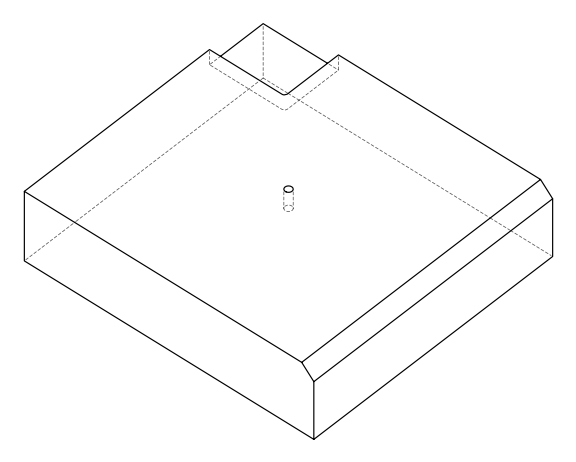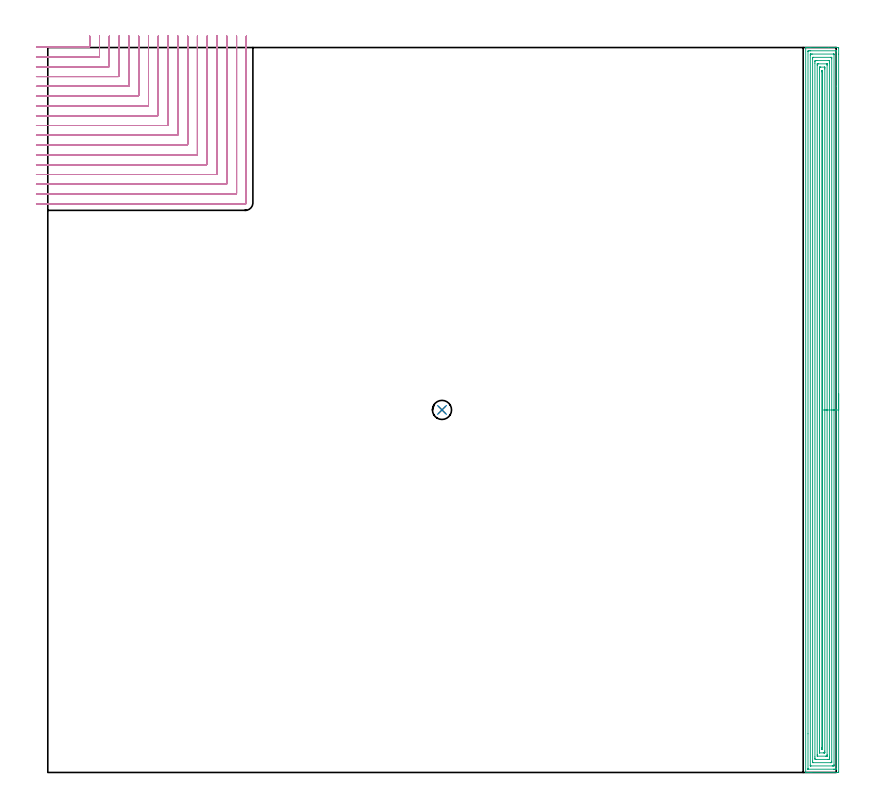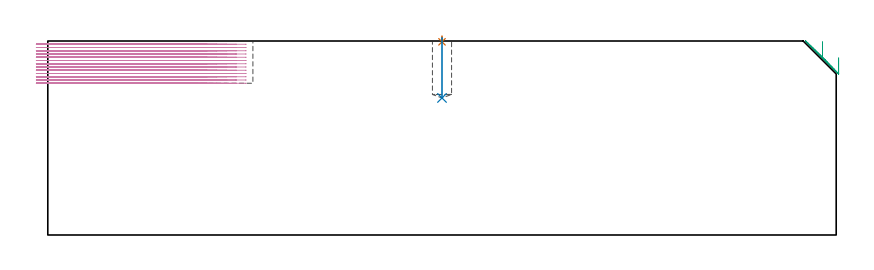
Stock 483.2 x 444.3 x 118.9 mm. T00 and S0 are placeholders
(PLAN: 4 operations, 3 tool changes, 94.5 min)
(1 SPOT_DRILL | STEP1POCKET | NXT0321_9005460120000 | 0.03 min | 1 mm3)
(2 DRILL_BLIND_HOLE_INTO_CENTER | STEP1POCKET | NXT0301_088 | 0.15 min | 3583 mm3)
(3 AREA_MILL | FG_CHAMFER_SURFACE | UGT0205_001 | 28.65 min | 90643 mm3)
(4 MILL_CORNER_NOTCH_RECTANGULAR | CORNER_NOTCH_RECTANGULAR | NXT0201_009 | Follow Part, ap 2, ae 75% | 65.7 min | 324778 mm3)
(TOOL NXT0321_9005460120000 | NC Spot Drill, 142deg, 12mm, Carbide, Uncoated | D12 PA142 FL30 Z2)
(TOOL NXT0301_088 | Carbide Drill 11.7mm [860.1-1170-035A1-MM 2214] | D11.7 PA140 FL55 Z2)
(TOOL UGT0205_001 | Chamfer Mill 20 x 3 x 45 deg. | D20 FL50 Z2)
(TOOL NXT0201_009 | ENDMILL 8mm [2P460-0800-NA 1630] | D8 FL26 Z6)
(OP 1 SPOT_DRILL)
G17 G21 G94 G90
T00 M6
G54
G17 G0 G90 X241.6 Y222.2 S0 M3
G43 Z128.9 H0
G94 G81 G98 Z118.396 F250. R121.9
G80
M5
M2
(OP 2 DRILL_BLIND_HOLE_INTO_CENTER)
G17 G21 G94 G90
T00 M6
G54
G17 G0 G90 X241.6 Y222.2 S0 M3
G43 Z128.9 H1
G94 G81 G98 Z84. F250. R120.9
G80
M5
M2
(OP 3 AREA_MILL)
G17 G21 G94 G90
T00 M6
G54
G17 G0 G90 X484.7 Y232.15 S1061 M3
G43 Z128.9 H0
Z108.7
G94 G1 Y232.112 Z107.828 F250.
Y231.998 Z106.964
Y231.809 Z106.112
Y231.547 Z105.28
Y231.213 Z104.474
Y230.81 Z103.7
Y230.342 Z102.964
Y229.81 Z102.272
Y229.221 Z101.629
Y228.578 Z101.04
Y227.886 Z100.508
Y227.15 Z100.04
Y226.376 Z99.637
Y225.57 Z99.303
Y224.738 Z99.041
Y223.886 Z98.852
Y223.022 Z98.738
Y222.15 Z98.7
X484.699 Y0.617 Z98.701
X484.696 Y0.189 Z98.702
X484.692 Y0.01 Z98.706
X484.275 Y0.005 Z99.122
X483.668 Y0. Z99.73
X468.171 Z115.224
X467.564 Z115.831
X467.019 Z116.377
X466.684 Z116.712
X466.14 Z117.256
X465.804 Z117.59
X464.824 Z118.575
X464.61 Y0.003 Z118.789
X464.507 Y0.01 Z118.893
X464.5 Y0.17 Z118.9
Y444.13
X464.507 Y444.29 Z118.893
X464.824 Y444.3 Z118.575
X465.133 Z118.266
X465.804 Z117.59
X467.02 Z116.377
X467.564 Z115.831
X478.422 Z104.975
X484.275 Z99.122
X484.549 Y444.298 Z98.848
X484.692 Y444.29 Z98.706
X484.699 Y444.146 Z98.699
X484.7 Y443.683 Z98.7
Y440.222
Y222.15
X483.286 Z100.114
X483.285 Y2.516 Z100.115
X483.284 Y2.404 Z100.116
X483.279 Y2.022 Z100.121
X482.907 Y2.007 Z100.493
X482.516 Y2.002 Z100.884
X482.034 Y2. Z101.366
X481.636 Z101.764
X466.202 Z117.198
X466. Y2.002 Z117.4
X465.968 Y2.004 Z117.432
X465.937 Y2.01 Z117.463
X465.921 Y2.015 Z117.479
X465.92 Y2.04 Z117.48
X465.915 Y2.291 Z117.485
X465.914 Y23.703 Z117.486
X465.915 Y441.784 Z117.485
X465.916 Y441.896 Z117.484
X465.921 Y442.278 Z117.479
X466.293 Y442.293 Z117.107
X466.684 Y442.298 Z116.716
X467.166 Y442.3 Z116.234
X467.564 Z115.836
X482.998 Z100.402
X483.2 Y442.298 Z100.2
X483.232 Y442.296 Z100.168
X483.264 Y442.29 Z100.136
X483.279 Y442.285 Z100.121
X483.28 Y442.26 Z100.12
X483.285 Y442.009 Z100.115
X483.286 Y420.587 Z100.114
Y222.15
X481.872 Z101.528
X481.871 Y4.845 Z101.529
X481.869 Y4.19 Z101.531
X481.867 Y4.071 Z101.533
X481.865 Y4.02 Z101.535
X481.816 Y4.008 Z101.584
X481.636 Y4.005 Z101.764
X480.944 Y4. Z102.456
X480.757 Z102.643
X467.75 Y4.001 Z115.65
X467.564 Y4.004 Z115.836
X467.377 Y4.01 Z116.023
X467.335 Y4.014 Z116.065
X467.333 Y4.048 Z116.067
X467.33 Y4.111 Z116.07
X467.329 Y4.19 Z116.071
Y4.429
Y439.455
X467.331 Y440.11 Z116.069
X467.333 Y440.229 Z116.067
X467.335 Y440.28 Z116.065
X467.385 Y440.292 Z116.015
X467.564 Y440.295 Z115.836
X468.256 Y440.3 Z115.144
X468.443 Z114.957
X481.45 Y440.299 Z101.95
X481.636 Y440.296 Z101.764
X481.823 Y440.29 Z101.577
X481.865 Y440.286 Z101.535
X481.867 Y440.252 Z101.533
X481.87 Y440.189 Z101.53
X481.871 Y440.11 Z101.529
Y439.871
X481.872 Y222.15 Z101.528
X480.457 Z102.943
Y6.87
X480.456 Y6.282 Z102.944
X480.453 Y6.085 Z102.947
X480.451 Y6.021 Z102.949
X480.412 Y6.01 Z102.988
X480.306 Y6.006 Z103.094
X479.877 Y6. Z103.523
X479.854 Z103.546
X469.3 Z114.1
X468.894 Y6.004 Z114.506
X468.792 Y6.007 Z114.608
X468.749 Y6.011 Z114.651
X468.747 Y6.045 Z114.653
X468.745 Y6.135 Z114.655
X468.743 Y6.566 Z114.657
Y6.87
Y437.43
X468.744 Y438.018 Z114.656
X468.747 Y438.215 Z114.653
X468.749 Y438.279 Z114.651
X468.788 Y438.29 Z114.612
X468.895 Y438.294 Z114.505
X469.323 Y438.3 Z114.077
X469.346 Z114.054
X479.9 Z103.5
X480.307 Y438.296 Z103.093
X480.408 Y438.293 Z102.992
X480.451 Y438.289 Z102.949
X480.453 Y438.254 Z102.947
X480.455 Y438.165 Z102.945
X480.457 Y437.735 Z102.943
Y437.43
Y222.15
X479.043 Z104.357
Y9.55
X479.041 Y8.656 Z104.359
X479.04 Y8.613 Z104.36
X478.998 Y8.01 Z104.402
X478.761 Y8.003 Z104.639
X478.118 Y8. Z105.282
X477.885 Z105.515
X470.847 Y8.001 Z112.553
X470.202 Y8.01 Z113.198
X470.16 Y8.656 Z113.24
X470.158 Y8.701 Z113.242
X470.157 Y9.55 Z113.243
Y434.75
X470.159 Y435.643 Z113.241
X470.16 Y435.686 Z113.24
X470.202 Y436.29 Z113.198
X470.439 Y436.297 Z112.961
X471.082 Y436.3 Z112.318
X471.315 Z112.085
X478.353 Y436.299 Z105.047
X478.998 Y436.29 Z104.402
X479.04 Y435.643 Z104.36
X479.042 Y435.599 Z104.358
X479.043 Y434.75 Z104.357
Y222.15
X477.629 Z105.771
Y10.94
X477.627 Y10.443 Z105.773
X477.623 Y10.053 Z105.777
X477.615 Y10.01 Z105.785
X477.566 Y10.005 Z105.834
X477.457 Y10.002 Z105.943
X477.239 Y10. Z106.161
X476.795 Z106.605
X471.816 Z111.584
X471.7 Y10.001 Z111.7
X471.622 Y10.005 Z111.778
X471.583 Y10.01 Z111.817
X471.578 Y10.048 Z111.822
X471.573 Y10.443 Z111.827
X471.571 Y10.839 Z111.829
Y433.36
X471.573 Y433.857 Z111.827
X471.577 Y434.247 Z111.823
X471.585 Y434.29 Z111.815
X471.634 Y434.295 Z111.766
X471.743 Y434.298 Z111.657
X471.961 Y434.3 Z111.439
X472.405 Z110.995
X477.384 Z106.016
X477.5 Y434.299 Z105.9
X477.578 Y434.295 Z105.822
X477.618 Y434.291 Z105.782
X477.622 Y434.252 Z105.778
X477.627 Y433.857 Z105.773
X477.629 Y433.461 Z105.771
Y222.15
X476.215 Z107.185
Y13.123
X476.214 Y12.377 Z107.186
X476.212 Y12.23 Z107.188
X476.208 Y12.045 Z107.192
X476.198 Y12.01 Z107.202
X476.082 Y12.006 Z107.318
X475.932 Y12.002 Z107.468
X475.705 Y12. Z107.695
X475.48 Z107.92
X473.065 Y12.002 Z110.335
X473.016 Y12.006 Z110.384
X473.002 Y12.009 Z110.398
X472.992 Y12.076 Z110.408
X472.99 Y12.23 Z110.41
X472.986 Y12.976 Z110.414
X472.985 Y13.123 Z110.415
Y431.177
X472.987 Y431.922 Z110.413
X472.988 Y432.07 Z110.412
X472.992 Y432.255 Z110.408
X473.002 Y432.29 Z110.398
X473.118 Y432.294 Z110.282
X473.268 Y432.298 Z110.132
X473.495 Y432.3 Z109.905
X473.72 Z109.68
X476.135 Y432.298 Z107.265
X476.184 Y432.294 Z107.216
X476.198 Y432.291 Z107.202
X476.208 Y432.224 Z107.192
X476.21 Y432.07 Z107.19
X476.214 Y431.324 Z107.186
X476.215 Y431.177 Z107.185
Y222.15
X474.8 Z108.6
Y14.909
X474.799 Y14.707 Z108.601
X474.793 Y14.016 Z108.607
X474.615 Y14.001 Z108.785
X474.6 Y14.002 Z108.8
X474.407 Y14.016 Z108.993
X474.403 Y14.216 Z108.997
X474.4 Y14.909 Z109.
Y15.113
Y429.391
X474.401 Y429.593 Z108.999
X474.407 Y430.284 Z108.993
X474.585 Y430.299 Z108.815
X474.6 Y430.298 Z108.8
X474.793 Y430.284 Z108.607
X474.797 Y430.084 Z108.603
X474.8 Y429.391 Z108.6
Y429.187
Y222.15
Y221.278 Z108.638
Y220.413 Z108.751
Y219.562 Z108.94
Y218.73 Z109.203
Y217.924 Z109.536
Y217.15 Z109.939
Y216.414 Z110.408
Y215.722 Z110.939
Y215.079 Z111.528
Y214.49 Z112.172
Y213.958 Z112.864
Y213.49 Z113.6
Y213.087 Z114.373
Y212.753 Z115.179
Y212.491 Z116.011
Y212.302 Z116.863
Y212.188 Z117.728
Y212.15 Z118.6
G0 Z128.9
M5
M2
(OP 4 MILL_CORNER_NOTCH_RECTANGULAR)
G17 G21 G94 G90
T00 M6
G54
G17 G0 G90 X-6.995 Y444.5 S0 M3
G43 Z128.9 H1
Z116.908
G94 G1 X-3.995 F250.
X25.306 F500.
G3 X25.7 Y444.894 R0.4
G1 Y448.3
Y451.3 F250.
G0 Z128.9
X-7. Y438.5
Z116.908
G1 X-4.
X31.306 F500.
G3 X31.7 Y438.894 R0.4
G1 Y448.3
Y451.3 F250.
G0 Z128.9
X-7. Y432.5
Z116.908
G1 X-4.
X37.306 F500.
G3 X37.7 Y432.894 R0.4
G1 Y448.3
Y451.3 F250.
G0 Z128.9
X-7. Y426.5
Z116.908
G1 X-4.
X43.306 F500.
G3 X43.7 Y426.894 R0.4
G1 Y448.3
Y451.3 F250.
G0 Z128.9
X-7. Y420.5
Z116.908
G1 X-4.
X49.306 F500.
G3 X49.7 Y420.894 R0.4
G1 Y448.3
Y451.3 F250.
G0 Z128.9
X-7. Y414.5
Z116.908
G1 X-4.
X55.305 F500.
G3 X55.7 Y414.895 R0.4
G1 Y448.3
Y451.3 F250.
G0 Z128.9
X-7. Y408.5
Z116.908
G1 X-4.
X61.305 F500.
G3 X61.7 Y408.895 R0.4
G1 Y448.3
Y451.3 F250.
G0 Z128.9
X-7. Y402.5
Z116.908
G1 X-4.
X67.305 F500.
G3 X67.7 Y402.895 R0.4
G1 Y448.3
Y451.3 F250.
G0 Z128.9
X-7. Y396.5
Z116.908
G1 X-4.
X73.305 F500.
G3 X73.7 Y396.895 R0.4
G1 Y448.3
Y451.3 F250.
G0 Z128.9
X-7. Y390.5
Z116.908
G1 X-4.
X79.304 F500.
G3 X79.7 Y390.896 R0.4
G1 Y448.3
Y451.3 F250.
G0 Z128.9
X-7. Y384.5
Z116.908
G1 X-4.
X85.304 F500.
G3 X85.7 Y384.896 R0.4
G1 Y448.3
Y451.3 F250.
G0 Z128.9
X-7. Y378.5
Z116.908
G1 X-4.
X91.304 F500.
G3 X91.7 Y378.896 R0.4
G1 Y448.3
Y451.3 F250.
G0 Z128.9
X-7. Y372.5
Z116.908
G1 X-4.
X97.304 F500.
G3 X97.7 Y372.896 R0.4
G1 Y448.3
Y451.3 F250.
G0 Z128.9
X-7. Y366.5
Z116.908
G1 X-4.
X103.304 F500.
G3 X103.7 Y366.896 R0.4
G1 Y448.3
Y451.3 F250.
G0 Z128.9
X-7. Y360.5
Z116.908
G1 X-4.
X109.303 F500.
G3 X109.7 Y360.897 R0.4
G1 Y448.3
Y451.3 F250.
G0 Z128.9
X-7. Y354.5
Z116.908
G1 X-4.
X115.303 F500.
G3 X115.7 Y354.897 R0.4
G1 Y448.3
Y451.3 F250.
G0 Z128.9
X-7. Y348.5
Z116.908
G1 X-4.
X121.1 F500.
G3 X121.7 Y349.1 R0.6
G1 Y448.3
Y451.3 F250.
G0 Z128.9
X-6.995 Y444.5
Z114.915
G1 X-3.995
X25.306 F500.
G3 X25.7 Y444.894 R0.4
G1 Y448.3
Y451.3 F250.
G0 Z128.9
X-7. Y438.5
Z114.915
G1 X-4.
X31.306 F500.
G3 X31.7 Y438.894 R0.4
G1 Y448.3
Y451.3 F250.
G0 Z128.9
X-7. Y432.5
Z114.915
G1 X-4.
X37.306 F500.
G3 X37.7 Y432.894 R0.4
G1 Y448.3
Y451.3 F250.
G0 Z128.9
X-7. Y426.5
Z114.915
G1 X-4.
X43.306 F500.
G3 X43.7 Y426.894 R0.4
G1 Y448.3
Y451.3 F250.
G0 Z128.9
X-7. Y420.5
Z114.915
G1 X-4.
X49.306 F500.
G3 X49.7 Y420.894 R0.4
G1 Y448.3
Y451.3 F250.
G0 Z128.9
X-7. Y414.5
Z114.915
G1 X-4.
X55.305 F500.
G3 X55.7 Y414.895 R0.4
G1 Y448.3
Y451.3 F250.
G0 Z128.9
X-7. Y408.5
Z114.915
G1 X-4.
X61.305 F500.
G3 X61.7 Y408.895 R0.4
G1 Y448.3
Y451.3 F250.
G0 Z128.9
X-7. Y402.5
Z114.915
G1 X-4.
X67.305 F500.
G3 X67.7 Y402.895 R0.4
G1 Y448.3
Y451.3 F250.
G0 Z128.9
X-7. Y396.5
Z114.915
G1 X-4.
X73.305 F500.
G3 X73.7 Y396.895 R0.4
G1 Y448.3
Y451.3 F250.
G0 Z128.9
X-7. Y390.5
Z114.915
G1 X-4.
X79.304 F500.
G3 X79.7 Y390.896 R0.4
G1 Y448.3
Y451.3 F250.
G0 Z128.9
X-7. Y384.5
Z114.915
G1 X-4.
X85.304 F500.
G3 X85.7 Y384.896 R0.4
G1 Y448.3
Y451.3 F250.
G0 Z128.9
X-7. Y378.5
Z114.915
G1 X-4.
X91.304 F500.
G3 X91.7 Y378.896 R0.4
G1 Y448.3
Y451.3 F250.
G0 Z128.9
X-7. Y372.5
Z114.915
G1 X-4.
X97.304 F500.
G3 X97.7 Y372.896 R0.4
G1 Y448.3
Y451.3 F250.
G0 Z128.9
X-7. Y366.5
Z114.915
G1 X-4.
X103.304 F500.
G3 X103.7 Y366.896 R0.4
G1 Y448.3
Y451.3 F250.
G0 Z128.9
X-7. Y360.5
Z114.915
G1 X-4.
X109.303 F500.
G3 X109.7 Y360.897 R0.4
G1 Y448.3
Y451.3 F250.
G0 Z128.9
X-7. Y354.5
Z114.915
G1 X-4.
X115.303 F500.
G3 X115.7 Y354.897 R0.4
G1 Y448.3
Y451.3 F250.
G0 Z128.9
X-7. Y348.5
Z114.915
G1 X-4.
X121.1 F500.
G3 X121.7 Y349.1 R0.6
G1 Y448.3
Y451.3 F250.
G0 Z128.9
X-6.995 Y444.5
Z112.923
G1 X-3.995
X25.306 F500.
G3 X25.7 Y444.894 R0.4
G1 Y448.3
Y451.3 F250.
G0 Z128.9
X-7. Y438.5
Z112.923
G1 X-4.
X31.306 F500.
G3 X31.7 Y438.894 R0.4
G1 Y448.3
Y451.3 F250.
G0 Z128.9
X-7. Y432.5
Z112.923
G1 X-4.
X37.306 F500.
G3 X37.7 Y432.894 R0.4
G1 Y448.3
Y451.3 F250.
G0 Z128.9
X-7. Y426.5
Z112.923
G1 X-4.
X43.306 F500.
G3 X43.7 Y426.894 R0.4
G1 Y448.3
Y451.3 F250.
G0 Z128.9
X-7. Y420.5
Z112.923
G1 X-4.
X49.306 F500.
G3 X49.7 Y420.894 R0.4
G1 Y448.3
Y451.3 F250.
G0 Z128.9
X-7. Y414.5
Z112.923
G1 X-4.
X55.305 F500.
G3 X55.7 Y414.895 R0.4
G1 Y448.3
Y451.3 F250.
G0 Z128.9
X-7. Y408.5
Z112.923
G1 X-4.
X61.305 F500.
G3 X61.7 Y408.895 R0.4
G1 Y448.3
Y451.3 F250.
G0 Z128.9
X-7. Y402.5
Z112.923
G1 X-4.
X67.305 F500.
G3 X67.7 Y402.895 R0.4
G1 Y448.3
Y451.3 F250.
G0 Z128.9
X-7. Y396.5
Z112.923
G1 X-4.
X73.305 F500.
G3 X73.7 Y396.895 R0.4
G1 Y448.3
Y451.3 F250.
G0 Z128.9
X-7. Y390.5
Z112.923
G1 X-4.
X79.304 F500.
G3 X79.7 Y390.896 R0.4
G1 Y448.3
Y451.3 F250.
G0 Z128.9
X-7. Y384.5
Z112.923
G1 X-4.
X85.304 F500.
G3 X85.7 Y384.896 R0.4
G1 Y448.3
Y451.3 F250.
G0 Z128.9
X-7. Y378.5
Z112.923
G1 X-4.
X91.304 F500.
G3 X91.7 Y378.896 R0.4
G1 Y448.3
Y451.3 F250.
G0 Z128.9
X-7. Y372.5
Z112.923
G1 X-4.
X97.304 F500.
G3 X97.7 Y372.896 R0.4
G1 Y448.3
Y451.3 F250.
G0 Z128.9
X-7. Y366.5
Z112.923
G1 X-4.
X103.304 F500.
G3 X103.7 Y366.896 R0.4
G1 Y448.3
Y451.3 F250.
G0 Z128.9
X-7. Y360.5
Z112.923
G1 X-4.
X109.303 F500.
G3 X109.7 Y360.897 R0.4
G1 Y448.3
Y451.3 F250.
G0 Z128.9
X-7. Y354.5
Z112.923
G1 X-4.
X115.303 F500.
G3 X115.7 Y354.897 R0.4
G1 Y448.3
Y451.3 F250.
G0 Z128.9
X-7. Y348.5
Z112.923
G1 X-4.
X121.1 F500.
G3 X121.7 Y349.1 R0.6
G1 Y448.3
Y451.3 F250.
G0 Z128.9
X-6.995 Y444.5
Z110.931
G1 X-3.995
X25.306 F500.
G3 X25.7 Y444.894 R0.4
G1 Y448.3
Y451.3 F250.
G0 Z128.9
X-7. Y438.5
Z110.931
G1 X-4.
X31.306 F500.
G3 X31.7 Y438.894 R0.4
G1 Y448.3
Y451.3 F250.
G0 Z128.9
X-7. Y432.5
Z110.931
G1 X-4.
X37.306 F500.
G3 X37.7 Y432.894 R0.4
G1 Y448.3
Y451.3 F250.
G0 Z128.9
X-7. Y426.5
Z110.931
G1 X-4.
X43.306 F500.
G3 X43.7 Y426.894 R0.4
G1 Y448.3
Y451.3 F250.
G0 Z128.9
X-7. Y420.5
Z110.931
G1 X-4.
X49.306 F500.
G3 X49.7 Y420.894 R0.4
G1 Y448.3
Y451.3 F250.
G0 Z128.9
X-7. Y414.5
Z110.931
G1 X-4.
X55.305 F500.
G3 X55.7 Y414.895 R0.4
G1 Y448.3
Y451.3 F250.
G0 Z128.9
X-7. Y408.5
Z110.931
G1 X-4.
X61.305 F500.
G3 X61.7 Y408.895 R0.4
G1 Y448.3
Y451.3 F250.
G0 Z128.9
X-7. Y402.5
Z110.931
G1 X-4.
X67.305 F500.
G3 X67.7 Y402.895 R0.4
G1 Y448.3
Y451.3 F250.
G0 Z128.9
X-7. Y396.5
Z110.931
G1 X-4.
X73.305 F500.
G3 X73.7 Y396.895 R0.4
G1 Y448.3
Y451.3 F250.
G0 Z128.9
X-7. Y390.5
Z110.931
G1 X-4.
X79.304 F500.
G3 X79.7 Y390.896 R0.4
G1 Y448.3
Y451.3 F250.
G0 Z128.9
X-7. Y384.5
Z110.931
G1 X-4.
X85.304 F500.
G3 X85.7 Y384.896 R0.4
G1 Y448.3
Y451.3 F250.
G0 Z128.9
X-7. Y378.5
Z110.931
G1 X-4.
X91.304 F500.
G3 X91.7 Y378.896 R0.4
G1 Y448.3
Y451.3 F250.
G0 Z128.9
X-7. Y372.5
Z110.931
G1 X-4.
X97.304 F500.
G3 X97.7 Y372.896 R0.4
G1 Y448.3
Y451.3 F250.
G0 Z128.9
X-7. Y366.5
Z110.931
G1 X-4.
X103.304 F500.
G3 X103.7 Y366.896 R0.4
G1 Y448.3
Y451.3 F250.
G0 Z128.9
X-7. Y360.5
Z110.931
G1 X-4.
X109.303 F500.
G3 X109.7 Y360.897 R0.4
G1 Y448.3
Y451.3 F250.
G0 Z128.9
X-7. Y354.5
Z110.931
G1 X-4.
X115.303 F500.
G3 X115.7 Y354.897 R0.4
G1 Y448.3
Y451.3 F250.
G0 Z128.9
X-7. Y348.5
Z110.931
G1 X-4.
X121.1 F500.
G3 X121.7 Y349.1 R0.6
G1 Y448.3
Y451.3 F250.
G0 Z128.9
X-6.995 Y444.5
Z108.938
G1 X-3.995
X25.306 F500.
G3 X25.7 Y444.894 R0.4
G1 Y448.3
Y451.3 F250.
G0 Z128.9
X-7. Y438.5
Z108.938
G1 X-4.
X31.306 F500.
G3 X31.7 Y438.894 R0.4
G1 Y448.3
Y451.3 F250.
G0 Z128.9
X-7. Y432.5
Z108.938
G1 X-4.
X37.306 F500.
G3 X37.7 Y432.894 R0.4
G1 Y448.3
Y451.3 F250.
G0 Z128.9
X-7. Y426.5
Z108.938
G1 X-4.
X43.306 F500.
G3 X43.7 Y426.894 R0.4
G1 Y448.3
Y451.3 F250.
G0 Z128.9
X-7. Y420.5
Z108.938
G1 X-4.
X49.306 F500.
G3 X49.7 Y420.894 R0.4
G1 Y448.3
Y451.3 F250.
G0 Z128.9
X-7. Y414.5
Z108.938
G1 X-4.
X55.305 F500.
G3 X55.7 Y414.895 R0.4
G1 Y448.3
Y451.3 F250.
G0 Z128.9
X-7. Y408.5
Z108.938
G1 X-4.
X61.305 F500.
G3 X61.7 Y408.895 R0.4
G1 Y448.3
Y451.3 F250.
G0 Z128.9
X-7. Y402.5
Z108.938
G1 X-4.
X67.305 F500.
G3 X67.7 Y402.895 R0.4
G1 Y448.3
Y451.3 F250.
G0 Z128.9
X-7. Y396.5
Z108.938
G1 X-4.
X73.305 F500.
G3 X73.7 Y396.895 R0.4
G1 Y448.3
Y451.3 F250.
G0 Z128.9
X-7. Y390.5
Z108.938
G1 X-4.
X79.304 F500.
G3 X79.7 Y390.896 R0.4
G1 Y448.3
Y451.3 F250.
G0 Z128.9
X-7. Y384.5
Z108.938
G1 X-4.
X85.304 F500.
G3 X85.7 Y384.896 R0.4
G1 Y448.3
Y451.3 F250.
G0 Z128.9
X-7. Y378.5
Z108.938
G1 X-4.
X91.304 F500.
G3 X91.7 Y378.896 R0.4
G1 Y448.3
Y451.3 F250.
G0 Z128.9
X-7. Y372.5
Z108.938
G1 X-4.
X97.304 F500.
G3 X97.7 Y372.896 R0.4
G1 Y448.3
Y451.3 F250.
G0 Z128.9
X-7. Y366.5
Z108.938
G1 X-4.
X103.304 F500.
G3 X103.7 Y366.896 R0.4
G1 Y448.3
Y451.3 F250.
G0 Z128.9
X-7. Y360.5
Z108.938
G1 X-4.
X109.303 F500.
G3 X109.7 Y360.897 R0.4
G1 Y448.3
Y451.3 F250.
G0 Z128.9
X-7. Y354.5
Z108.938
G1 X-4.
X115.303 F500.
G3 X115.7 Y354.897 R0.4
G1 Y448.3
Y451.3 F250.
G0 Z128.9
X-7. Y348.5
Z108.938
G1 X-4.
X121.1 F500.
G3 X121.7 Y349.1 R0.6
G1 Y448.3
Y451.3 F250.
G0 Z128.9
X-6.995 Y444.5
Z106.946
G1 X-3.995
X25.306 F500.
G3 X25.7 Y444.894 R0.4
G1 Y448.3
Y451.3 F250.
G0 Z128.9
X-7. Y438.5
Z106.946
G1 X-4.
X31.306 F500.
G3 X31.7 Y438.894 R0.4
G1 Y448.3
Y451.3 F250.
G0 Z128.9
X-7. Y432.5
Z106.946
G1 X-4.
X37.306 F500.
G3 X37.7 Y432.894 R0.4
G1 Y448.3
Y451.3 F250.
G0 Z128.9
X-7. Y426.5
Z106.946
G1 X-4.
X43.306 F500.
G3 X43.7 Y426.894 R0.4
G1 Y448.3
Y451.3 F250.
G0 Z128.9
X-7. Y420.5
Z106.946
G1 X-4.
X49.306 F500.
G3 X49.7 Y420.894 R0.4
G1 Y448.3
Y451.3 F250.
G0 Z128.9
X-7. Y414.5
Z106.946
G1 X-4.
X55.305 F500.
G3 X55.7 Y414.895 R0.4
G1 Y448.3
Y451.3 F250.
G0 Z128.9
X-7. Y408.5
Z106.946
G1 X-4.
X61.305 F500.
G3 X61.7 Y408.895 R0.4
G1 Y448.3
Y451.3 F250.
G0 Z128.9
X-7. Y402.5
Z106.946
G1 X-4.
X67.305 F500.
G3 X67.7 Y402.895 R0.4
G1 Y448.3
Y451.3 F250.
G0 Z128.9
X-7. Y396.5
Z106.946
G1 X-4.
X73.305 F500.
G3 X73.7 Y396.895 R0.4
G1 Y448.3
Y451.3 F250.
G0 Z128.9
X-7. Y390.5
Z106.946
G1 X-4.
X79.304 F500.
G3 X79.7 Y390.896 R0.4
G1 Y448.3
Y451.3 F250.
G0 Z128.9
X-7. Y384.5
Z106.946
G1 X-4.
X85.304 F500.
G3 X85.7 Y384.896 R0.4
G1 Y448.3
Y451.3 F250.
G0 Z128.9
X-7. Y378.5
Z106.946
G1 X-4.
X91.304 F500.
G3 X91.7 Y378.896 R0.4
G1 Y448.3
Y451.3 F250.
G0 Z128.9
X-7. Y372.5
Z106.946
G1 X-4.
X97.304 F500.
G3 X97.7 Y372.896 R0.4
G1 Y448.3
Y451.3 F250.
G0 Z128.9
X-7. Y366.5
Z106.946
G1 X-4.
X103.304 F500.
G3 X103.7 Y366.896 R0.4
G1 Y448.3
Y451.3 F250.
G0 Z128.9
X-7. Y360.5
Z106.946
G1 X-4.
X109.303 F500.
G3 X109.7 Y360.897 R0.4
G1 Y448.3
Y451.3 F250.
G0 Z128.9
X-7. Y354.5
Z106.946
G1 X-4.
X115.303 F500.
G3 X115.7 Y354.897 R0.4
G1 Y448.3
Y451.3 F250.
G0 Z128.9
X-7. Y348.5
Z106.946
G1 X-4.
X121.1 F500.
G3 X121.7 Y349.1 R0.6
G1 Y448.3
Y451.3 F250.
G0 Z128.9
X-6.995 Y444.5
Z104.954
G1 X-3.995
X25.306 F500.
G3 X25.7 Y444.894 R0.4
G1 Y448.3
Y451.3 F250.
G0 Z128.9
X-7. Y438.5
Z104.954
G1 X-4.
X31.306 F500.
G3 X31.7 Y438.894 R0.4
G1 Y448.3
Y451.3 F250.
G0 Z128.9
X-7. Y432.5
Z104.954
G1 X-4.
X37.306 F500.
G3 X37.7 Y432.894 R0.4
G1 Y448.3
Y451.3 F250.
G0 Z128.9
X-7. Y426.5
Z104.954
G1 X-4.
X43.306 F500.
G3 X43.7 Y426.894 R0.4
G1 Y448.3
Y451.3 F250.
G0 Z128.9
X-7. Y420.5
Z104.954
G1 X-4.
X49.306 F500.
G3 X49.7 Y420.894 R0.4
G1 Y448.3
Y451.3 F250.
G0 Z128.9
X-7. Y414.5
Z104.954
G1 X-4.
X55.305 F500.
G3 X55.7 Y414.895 R0.4
G1 Y448.3
Y451.3 F250.
G0 Z128.9
X-7. Y408.5
Z104.954
G1 X-4.
X61.305 F500.
G3 X61.7 Y408.895 R0.4
G1 Y448.3
Y451.3 F250.
G0 Z128.9
X-7. Y402.5
Z104.954
G1 X-4.
X67.305 F500.
G3 X67.7 Y402.895 R0.4
G1 Y448.3
Y451.3 F250.
G0 Z128.9
X-7. Y396.5
Z104.954
G1 X-4.
X73.305 F500.
G3 X73.7 Y396.895 R0.4
G1 Y448.3
Y451.3 F250.
G0 Z128.9
X-7. Y390.5
Z104.954
G1 X-4.
X79.304 F500.
G3 X79.7 Y390.896 R0.4
G1 Y448.3
Y451.3 F250.
G0 Z128.9
X-7. Y384.5
Z104.954
G1 X-4.
X85.304 F500.
G3 X85.7 Y384.896 R0.4
G1 Y448.3
Y451.3 F250.
G0 Z128.9
X-7. Y378.5
Z104.954
G1 X-4.
X91.304 F500.
G3 X91.7 Y378.896 R0.4
G1 Y448.3
Y451.3 F250.
G0 Z128.9
X-7. Y372.5
Z104.954
G1 X-4.
X97.304 F500.
G3 X97.7 Y372.896 R0.4
G1 Y448.3
Y451.3 F250.
G0 Z128.9
X-7. Y366.5
Z104.954
G1 X-4.
X103.304 F500.
G3 X103.7 Y366.896 R0.4
G1 Y448.3
Y451.3 F250.
G0 Z128.9
X-7. Y360.5
Z104.954
G1 X-4.
X109.303 F500.
G3 X109.7 Y360.897 R0.4
G1 Y448.3
Y451.3 F250.
G0 Z128.9
X-7. Y354.5
Z104.954
G1 X-4.
X115.303 F500.
G3 X115.7 Y354.897 R0.4
G1 Y448.3
Y451.3 F250.
G0 Z128.9
X-7. Y348.5
Z104.954
G1 X-4.
X121.1 F500.
G3 X121.7 Y349.1 R0.6
G1 Y448.3
Y451.3 F250.
G0 Z128.9
X-6.995 Y444.5
Z102.962
G1 X-3.995
X25.306 F500.
G3 X25.7 Y444.894 R0.4
G1 Y448.3
Y451.3 F250.
G0 Z128.9
X-7. Y438.5
Z102.962
G1 X-4.
X31.306 F500.
G3 X31.7 Y438.894 R0.4
G1 Y448.3
Y451.3 F250.
G0 Z128.9
X-7. Y432.5
Z102.962
G1 X-4.
X37.306 F500.
G3 X37.7 Y432.894 R0.4
G1 Y448.3
Y451.3 F250.
G0 Z128.9
X-7. Y426.5
Z102.962
G1 X-4.
X43.306 F500.
G3 X43.7 Y426.894 R0.4
G1 Y448.3
Y451.3 F250.
G0 Z128.9
X-7. Y420.5
Z102.962
G1 X-4.
X49.306 F500.
G3 X49.7 Y420.894 R0.4
G1 Y448.3
Y451.3 F250.
G0 Z128.9
X-7. Y414.5
Z102.962
G1 X-4.
X55.305 F500.
G3 X55.7 Y414.895 R0.4
G1 Y448.3
Y451.3 F250.
G0 Z128.9
X-7. Y408.5
Z102.962
G1 X-4.
X61.305 F500.
G3 X61.7 Y408.895 R0.4
G1 Y448.3
Y451.3 F250.
G0 Z128.9
X-7. Y402.5
Z102.962
G1 X-4.
X67.305 F500.
G3 X67.7 Y402.895 R0.4
G1 Y448.3
Y451.3 F250.
G0 Z128.9
X-7. Y396.5
Z102.962
G1 X-4.
X73.305 F500.
G3 X73.7 Y396.895 R0.4
G1 Y448.3
Y451.3 F250.
G0 Z128.9
X-7. Y390.5
Z102.962
G1 X-4.
X79.304 F500.
G3 X79.7 Y390.896 R0.4
G1 Y448.3
Y451.3 F250.
G0 Z128.9
X-7. Y384.5
Z102.962
G1 X-4.
X85.304 F500.
G3 X85.7 Y384.896 R0.4
G1 Y448.3
Y451.3 F250.
G0 Z128.9
X-7. Y378.5
Z102.962
G1 X-4.
X91.304 F500.
G3 X91.7 Y378.896 R0.4
G1 Y448.3
Y451.3 F250.
G0 Z128.9
X-7. Y372.5
Z102.962
G1 X-4.
X97.304 F500.
G3 X97.7 Y372.896 R0.4
G1 Y448.3
Y451.3 F250.
G0 Z128.9
X-7. Y366.5
Z102.962
G1 X-4.
X103.304 F500.
G3 X103.7 Y366.896 R0.4
G1 Y448.3
Y451.3 F250.
G0 Z128.9
X-7. Y360.5
Z102.962
G1 X-4.
X109.303 F500.
G3 X109.7 Y360.897 R0.4
G1 Y448.3
Y451.3 F250.
G0 Z128.9
X-7. Y354.5
Z102.962
G1 X-4.
X115.303 F500.
G3 X115.7 Y354.897 R0.4
G1 Y448.3
Y451.3 F250.
G0 Z128.9
X-7. Y348.5
Z102.962
G1 X-4.
X121.1 F500.
G3 X121.7 Y349.1 R0.6
G1 Y448.3
Y451.3 F250.
G0 Z128.9
X-6.995 Y444.5
Z100.969
G1 X-3.995
X25.306 F500.
G3 X25.7 Y444.894 R0.4
G1 Y448.3
Y451.3 F250.
G0 Z128.9
X-7. Y438.5
Z100.969
G1 X-4.
X31.306 F500.
G3 X31.7 Y438.894 R0.4
G1 Y448.3
Y451.3 F250.
G0 Z128.9
X-7. Y432.5
Z100.969
G1 X-4.
X37.306 F500.
G3 X37.7 Y432.894 R0.4
G1 Y448.3
Y451.3 F250.
G0 Z128.9
X-7. Y426.5
Z100.969
G1 X-4.
X43.306 F500.
G3 X43.7 Y426.894 R0.4
G1 Y448.3
Y451.3 F250.
G0 Z128.9
X-7. Y420.5
Z100.969
G1 X-4.
X49.306 F500.
G3 X49.7 Y420.894 R0.4
G1 Y448.3
Y451.3 F250.
G0 Z128.9
X-7. Y414.5
Z100.969
G1 X-4.
X55.305 F500.
G3 X55.7 Y414.895 R0.4
G1 Y448.3
Y451.3 F250.
G0 Z128.9
X-7. Y408.5
Z100.969
G1 X-4.
X61.305 F500.
G3 X61.7 Y408.895 R0.4
G1 Y448.3
Y451.3 F250.
G0 Z128.9
X-7. Y402.5
Z100.969
G1 X-4.
X67.305 F500.
G3 X67.7 Y402.895 R0.4
G1 Y448.3
Y451.3 F250.
G0 Z128.9
X-7. Y396.5
Z100.969
G1 X-4.
X73.305 F500.
G3 X73.7 Y396.895 R0.4
G1 Y448.3
Y451.3 F250.
G0 Z128.9
X-7. Y390.5
Z100.969
G1 X-4.
X79.304 F500.
G3 X79.7 Y390.896 R0.4
G1 Y448.3
Y451.3 F250.
G0 Z128.9
X-7. Y384.5
Z100.969
G1 X-4.
X85.304 F500.
G3 X85.7 Y384.896 R0.4
G1 Y448.3
Y451.3 F250.
G0 Z128.9
X-7. Y378.5
Z100.969
G1 X-4.
X91.304 F500.
G3 X91.7 Y378.896 R0.4
G1 Y448.3
Y451.3 F250.
G0 Z128.9
X-7. Y372.5
Z100.969
G1 X-4.
X97.304 F500.
G3 X97.7 Y372.896 R0.4
G1 Y448.3
Y451.3 F250.
G0 Z128.9
X-7. Y366.5
Z100.969
G1 X-4.
X103.304 F500.
G3 X103.7 Y366.896 R0.4
G1 Y448.3
Y451.3 F250.
G0 Z128.9
X-7. Y360.5
Z100.969
G1 X-4.
X109.303 F500.
G3 X109.7 Y360.897 R0.4
G1 Y448.3
Y451.3 F250.
G0 Z128.9
X-7. Y354.5
Z100.969
G1 X-4.
X115.303 F500.
G3 X115.7 Y354.897 R0.4
G1 Y448.3
Y451.3 F250.
G0 Z128.9
X-7. Y348.5
Z100.969
G1 X-4.
X121.1 F500.
G3 X121.7 Y349.1 R0.6
G1 Y448.3
Y451.3 F250.
G0 Z128.9
X-6.995 Y444.5
Z98.977
G1 X-3.995
X25.306 F500.
G3 X25.7 Y444.894 R0.4
G1 Y448.3
Y451.3 F250.
G0 Z128.9
X-7. Y438.5
Z98.977
G1 X-4.
X31.306 F500.
G3 X31.7 Y438.894 R0.4
G1 Y448.3
Y451.3 F250.
G0 Z128.9
X-7. Y432.5
Z98.977
G1 X-4.
X37.306 F500.
G3 X37.7 Y432.894 R0.4
G1 Y448.3
Y451.3 F250.
G0 Z128.9
X-7. Y426.5
Z98.977
G1 X-4.
X43.306 F500.
G3 X43.7 Y426.894 R0.4
G1 Y448.3
Y451.3 F250.
G0 Z128.9
X-7. Y420.5
Z98.977
G1 X-4.
X49.306 F500.
G3 X49.7 Y420.894 R0.4
G1 Y448.3
Y451.3 F250.
G0 Z128.9
X-7. Y414.5
Z98.977
G1 X-4.
X55.305 F500.
G3 X55.7 Y414.895 R0.4
G1 Y448.3
Y451.3 F250.
G0 Z128.9
X-7. Y408.5
Z98.977
G1 X-4.
X61.305 F500.
G3 X61.7 Y408.895 R0.4
G1 Y448.3
Y451.3 F250.
G0 Z128.9
X-7. Y402.5
Z98.977
G1 X-4.
X67.305 F500.
G3 X67.7 Y402.895 R0.4
G1 Y448.3
Y451.3 F250.
G0 Z128.9
X-7. Y396.5
Z98.977
G1 X-4.
X73.305 F500.
G3 X73.7 Y396.895 R0.4
G1 Y448.3
Y451.3 F250.
G0 Z128.9
X-7. Y390.5
Z98.977
G1 X-4.
X79.304 F500.
G3 X79.7 Y390.896 R0.4
G1 Y448.3
Y451.3 F250.
G0 Z128.9
X-7. Y384.5
Z98.977
G1 X-4.
X85.304 F500.
G3 X85.7 Y384.896 R0.4
G1 Y448.3
Y451.3 F250.
G0 Z128.9
X-7. Y378.5
Z98.977
G1 X-4.
X91.304 F500.
G3 X91.7 Y378.896 R0.4
G1 Y448.3
Y451.3 F250.
G0 Z128.9
X-7. Y372.5
Z98.977
G1 X-4.
X97.304 F500.
G3 X97.7 Y372.896 R0.4
G1 Y448.3
Y451.3 F250.
G0 Z128.9
X-7. Y366.5
Z98.977
G1 X-4.
X103.304 F500.
G3 X103.7 Y366.896 R0.4
G1 Y448.3
Y451.3 F250.
G0 Z128.9
X-7. Y360.5
Z98.977
G1 X-4.
X109.303 F500.
G3 X109.7 Y360.897 R0.4
G1 Y448.3
Y451.3 F250.
G0 Z128.9
X-7. Y354.5
Z98.977
G1 X-4.
X115.303 F500.
G3 X115.7 Y354.897 R0.4
G1 Y448.3
Y451.3 F250.
G0 Z128.9
X-7. Y348.5
Z98.977
G1 X-4.
X121.1 F500.
G3 X121.7 Y349.1 R0.6
G1 Y448.3
Y451.3 F250.
G0 Z128.9
X-6.995 Y444.5
Z96.985
G1 X-3.995
X25.306 F500.
G3 X25.7 Y444.894 R0.4
G1 Y448.3
Y451.3 F250.
G0 Z128.9
X-7. Y438.5
Z96.985
G1 X-4.
X31.306 F500.
G3 X31.7 Y438.894 R0.4
G1 Y448.3
Y451.3 F250.
G0 Z128.9
X-7. Y432.5
Z96.985
G1 X-4.
X37.306 F500.
G3 X37.7 Y432.894 R0.4
G1 Y448.3
Y451.3 F250.
G0 Z128.9
X-7. Y426.5
Z96.985
G1 X-4.
X43.306 F500.
G3 X43.7 Y426.894 R0.4
G1 Y448.3
Y451.3 F250.
G0 Z128.9
X-7. Y420.5
Z96.985
G1 X-4.
X49.306 F500.
G3 X49.7 Y420.894 R0.4
G1 Y448.3
Y451.3 F250.
G0 Z128.9
X-7. Y414.5
Z96.985
G1 X-4.
X55.305 F500.
G3 X55.7 Y414.895 R0.4
G1 Y448.3
Y451.3 F250.
G0 Z128.9
X-7. Y408.5
Z96.985
G1 X-4.
X61.305 F500.
G3 X61.7 Y408.895 R0.4
G1 Y448.3
Y451.3 F250.
G0 Z128.9
X-7. Y402.5
Z96.985
G1 X-4.
X67.305 F500.
G3 X67.7 Y402.895 R0.4
G1 Y448.3
Y451.3 F250.
G0 Z128.9
X-7. Y396.5
Z96.985
G1 X-4.
X73.305 F500.
G3 X73.7 Y396.895 R0.4
G1 Y448.3
Y451.3 F250.
G0 Z128.9
X-7. Y390.5
Z96.985
G1 X-4.
X79.304 F500.
G3 X79.7 Y390.896 R0.4
G1 Y448.3
Y451.3 F250.
G0 Z128.9
X-7. Y384.5
Z96.985
G1 X-4.
X85.304 F500.
G3 X85.7 Y384.896 R0.4
G1 Y448.3
Y451.3 F250.
G0 Z128.9
X-7. Y378.5
Z96.985
G1 X-4.
X91.304 F500.
G3 X91.7 Y378.896 R0.4
G1 Y448.3
Y451.3 F250.
G0 Z128.9
X-7. Y372.5
Z96.985
G1 X-4.
X97.304 F500.
G3 X97.7 Y372.896 R0.4
G1 Y448.3
Y451.3 F250.
G0 Z128.9
X-7. Y366.5
Z96.985
G1 X-4.
X103.304 F500.
G3 X103.7 Y366.896 R0.4
G1 Y448.3
Y451.3 F250.
G0 Z128.9
X-7. Y360.5
Z96.985
G1 X-4.
X109.303 F500.
G3 X109.7 Y360.897 R0.4
G1 Y448.3
Y451.3 F250.
G0 Z128.9
X-7. Y354.5
Z96.985
G1 X-4.
X115.303 F500.
G3 X115.7 Y354.897 R0.4
G1 Y448.3
Y451.3 F250.
G0 Z128.9
X-7. Y348.5
Z96.985
G1 X-4.
X121.1 F500.
G3 X121.7 Y349.1 R0.6
G1 Y448.3
Y451.3 F250.
G0 Z128.9
X-6.995 Y444.5
Z94.992
G1 X-3.995
X25.306 F500.
G3 X25.7 Y444.894 R0.4
G1 Y448.3
Y451.3 F250.
G0 Z128.9
X-7. Y438.5
Z94.992
G1 X-4.
X31.306 F500.
G3 X31.7 Y438.894 R0.4
G1 Y448.3
Y451.3 F250.
G0 Z128.9
X-7. Y432.5
Z94.992
G1 X-4.
X37.306 F500.
G3 X37.7 Y432.894 R0.4
G1 Y448.3
Y451.3 F250.
G0 Z128.9
X-7. Y426.5
Z94.992
G1 X-4.
X43.306 F500.
G3 X43.7 Y426.894 R0.4
G1 Y448.3
Y451.3 F250.
G0 Z128.9
X-7. Y420.5
Z94.992
G1 X-4.
X49.306 F500.
G3 X49.7 Y420.894 R0.4
G1 Y448.3
Y451.3 F250.
G0 Z128.9
X-7. Y414.5
Z94.992
G1 X-4.
X55.305 F500.
G3 X55.7 Y414.895 R0.4
G1 Y448.3
Y451.3 F250.
G0 Z128.9
X-7. Y408.5
Z94.992
G1 X-4.
X61.305 F500.
G3 X61.7 Y408.895 R0.4
G1 Y448.3
Y451.3 F250.
G0 Z128.9
X-7. Y402.5
Z94.992
G1 X-4.
X67.305 F500.
G3 X67.7 Y402.895 R0.4
G1 Y448.3
Y451.3 F250.
G0 Z128.9
X-7. Y396.5
Z94.992
G1 X-4.
X73.305 F500.
G3 X73.7 Y396.895 R0.4
G1 Y448.3
Y451.3 F250.
G0 Z128.9
X-7. Y390.5
Z94.992
G1 X-4.
X79.304 F500.
G3 X79.7 Y390.896 R0.4
G1 Y448.3
Y451.3 F250.
G0 Z128.9
X-7. Y384.5
Z94.992
G1 X-4.
X85.304 F500.
G3 X85.7 Y384.896 R0.4
G1 Y448.3
Y451.3 F250.
G0 Z128.9
X-7. Y378.5
Z94.992
G1 X-4.
X91.304 F500.
G3 X91.7 Y378.896 R0.4
G1 Y448.3
Y451.3 F250.
G0 Z128.9
X-7. Y372.5
Z94.992
G1 X-4.
X97.304 F500.
G3 X97.7 Y372.896 R0.4
G1 Y448.3
Y451.3 F250.
G0 Z128.9
X-7. Y366.5
Z94.992
G1 X-4.
X103.304 F500.
G3 X103.7 Y366.896 R0.4
G1 Y448.3
Y451.3 F250.
G0 Z128.9
X-7. Y360.5
Z94.992
G1 X-4.
X109.303 F500.
G3 X109.7 Y360.897 R0.4
G1 Y448.3
Y451.3 F250.
G0 Z128.9
X-7. Y354.5
Z94.992
G1 X-4.
X115.303 F500.
G3 X115.7 Y354.897 R0.4
G1 Y448.3
Y451.3 F250.
G0 Z128.9
X-7. Y348.5
Z94.992
G1 X-4.
X121.1 F500.
G3 X121.7 Y349.1 R0.6
G1 Y448.3
Y451.3 F250.
G0 Z128.9
X-6.995 Y444.5
Z93.
G1 X-3.995
X25.306 F500.
G3 X25.7 Y444.894 R0.4
G1 Y448.3
Y451.3 F250.
G0 Z128.9
X-7. Y438.5
Z93.
G1 X-4.
X31.306 F500.
G3 X31.7 Y438.894 R0.4
G1 Y448.3
Y451.3 F250.
G0 Z128.9
X-7. Y432.5
Z93.
G1 X-4.
X37.306 F500.
G3 X37.7 Y432.894 R0.4
G1 Y448.3
Y451.3 F250.
G0 Z128.9
X-7. Y426.5
Z93.
G1 X-4.
X43.306 F500.
G3 X43.7 Y426.894 R0.4
G1 Y448.3
Y451.3 F250.
G0 Z128.9
X-7. Y420.5
Z93.
G1 X-4.
X49.306 F500.
G3 X49.7 Y420.894 R0.4
G1 Y448.3
Y451.3 F250.
G0 Z128.9
X-7. Y414.5
Z93.
G1 X-4.
X55.305 F500.
G3 X55.7 Y414.895 R0.4
G1 Y448.3
Y451.3 F250.
G0 Z128.9
X-7. Y408.5
Z93.
G1 X-4.
X61.305 F500.
G3 X61.7 Y408.895 R0.4
G1 Y448.3
Y451.3 F250.
G0 Z128.9
X-7. Y402.5
Z93.
G1 X-4.
X67.305 F500.
G3 X67.7 Y402.895 R0.4
G1 Y448.3
Y451.3 F250.
G0 Z128.9
X-7. Y396.5
Z93.
G1 X-4.
X73.305 F500.
G3 X73.7 Y396.895 R0.4
G1 Y448.3
Y451.3 F250.
G0 Z128.9
X-7. Y390.5
Z93.
G1 X-4.
X79.304 F500.
G3 X79.7 Y390.896 R0.4
G1 Y448.3
Y451.3 F250.
G0 Z128.9
X-7. Y384.5
Z93.
G1 X-4.
X85.304 F500.
G3 X85.7 Y384.896 R0.4
G1 Y448.3
Y451.3 F250.
G0 Z128.9
X-7. Y378.5
Z93.
G1 X-4.
X91.304 F500.
G3 X91.7 Y378.896 R0.4
G1 Y448.3
Y451.3 F250.
G0 Z128.9
X-7. Y372.5
Z93.
G1 X-4.
X97.304 F500.
G3 X97.7 Y372.896 R0.4
G1 Y448.3
Y451.3 F250.
G0 Z128.9
X-7. Y366.5
Z93.
G1 X-4.
X103.304 F500.
G3 X103.7 Y366.896 R0.4
G1 Y448.3
Y451.3 F250.
G0 Z128.9
X-7. Y360.5
Z93.
G1 X-4.
X109.303 F500.
G3 X109.7 Y360.897 R0.4
G1 Y448.3
Y451.3 F250.
G0 Z128.9
X-7. Y354.5
Z93.
G1 X-4.
X115.303 F500.
G3 X115.7 Y354.897 R0.4
G1 Y448.3
Y451.3 F250.
G0 Z128.9
X-7. Y348.5
Z93.
G1 X-4.
X121.1 F500.
G3 X121.7 Y349.1 R0.6
G1 Y448.3
Y451.3 F250.
G0 Z128.9
M5
M2
